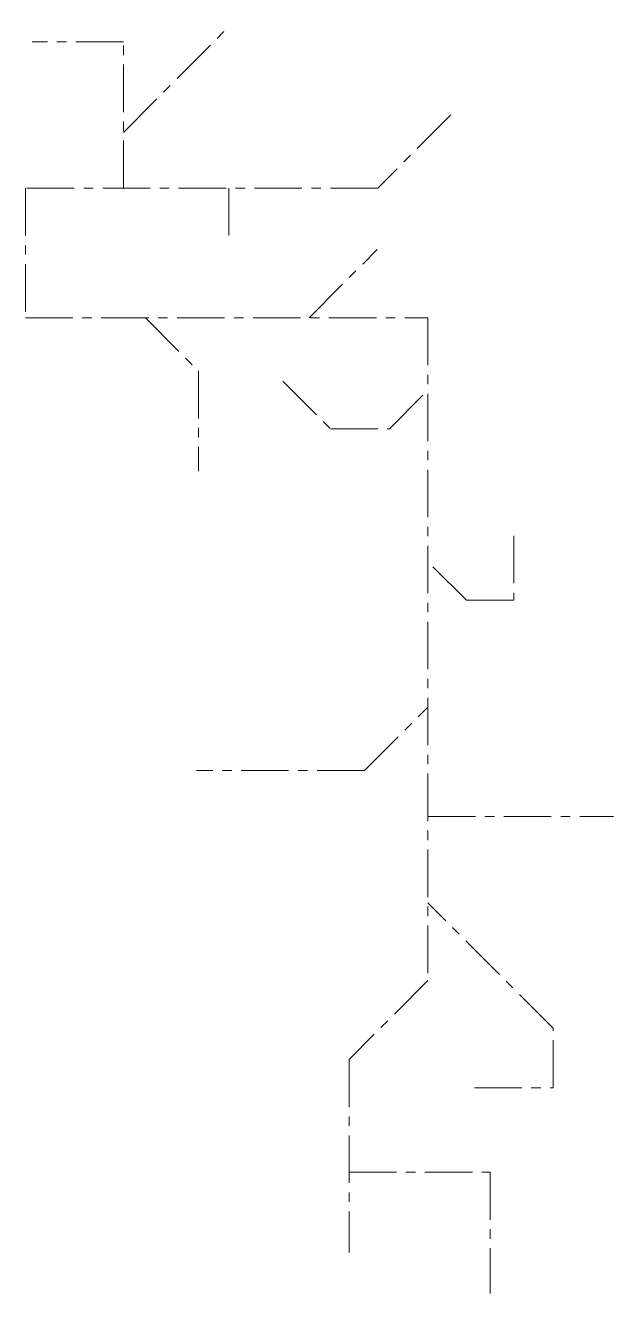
# Model space of a CAD drawing. Units: millimetres at full size, sheet at 1:30. Extents: x -14630 to -12769, y -600 to 3406.
import ezdxf

# ---------------------------------------------------------------- set-up
doc = ezdxf.new("R2010")
doc.units = ezdxf.units.MM
doc.header["$LTSCALE"] = 30
doc.linetypes.add('CHAIN1', pattern=[8, 5, -1, 1, -1])
doc.layers.add('8-F_寸法', color=5, linetype='CHAIN1', lineweight=5)

msp = doc.modelspace()

# ---------------------------------------------------------------- linework, layer by layer
at = {"layer": '8-F_寸法'}
for p, q in [((-14319.84, 3068.3), (-13981.87, 3406.27)), ((-14319.84, 3354.12), (-14607.68, 3354.12)), ((-14319.84, 2892.42), (-14319.84, 3354.12)), ((-13985.73, 2892.42), (-13985.73, 2734.1)), ((-13732.71, 2482.39), (-13516.65, 2698.45)), ((-13557.18, 1052.42), (-13356.64, 1252.96)), ((-13557.18, 1052.42), (-14088.72, 1052.42)), ((-13356.64, 906.78), (-12769.31, 906.78)), ((-13356.64, 388.83), (-13606.08, 139.38)), ((-13606.08, 139.38), (-13606.08, -470.35))]:
    msp.add_line(p, q, dxfattribs=at)
for points in [[(-13284.72, 3123.63), (-13514.95, 2892.42), (-14629.73, 2892.42), (-14629.73, 2482.39), (-13356.64, 2482.39), (-13356.64, 388.83)], [(-14250.24, 2482.39), (-14082.36, 2314.51), (-14082.36, 1997.82)], [(-13815.22, 2282.42), (-13665.05, 2132.24), (-13478.3, 2132.24), (-13356.64, 2253.91)], [(-13084.72, 1793.9), (-13084.72, 1590.22), (-13234.91, 1590.22), (-13356.11, 1711.42)], [(-13209.71, 50.34), (-12960.71, 50.34), (-12960.71, 238.27), (-13356.64, 634.2)], [(-13606.08, -216.76), (-13159.76, -216.76), (-13159.76, -600.19)]]:
    msp.add_lwpolyline(points, dxfattribs=at)

doc.saveas('drawing.dxf')
